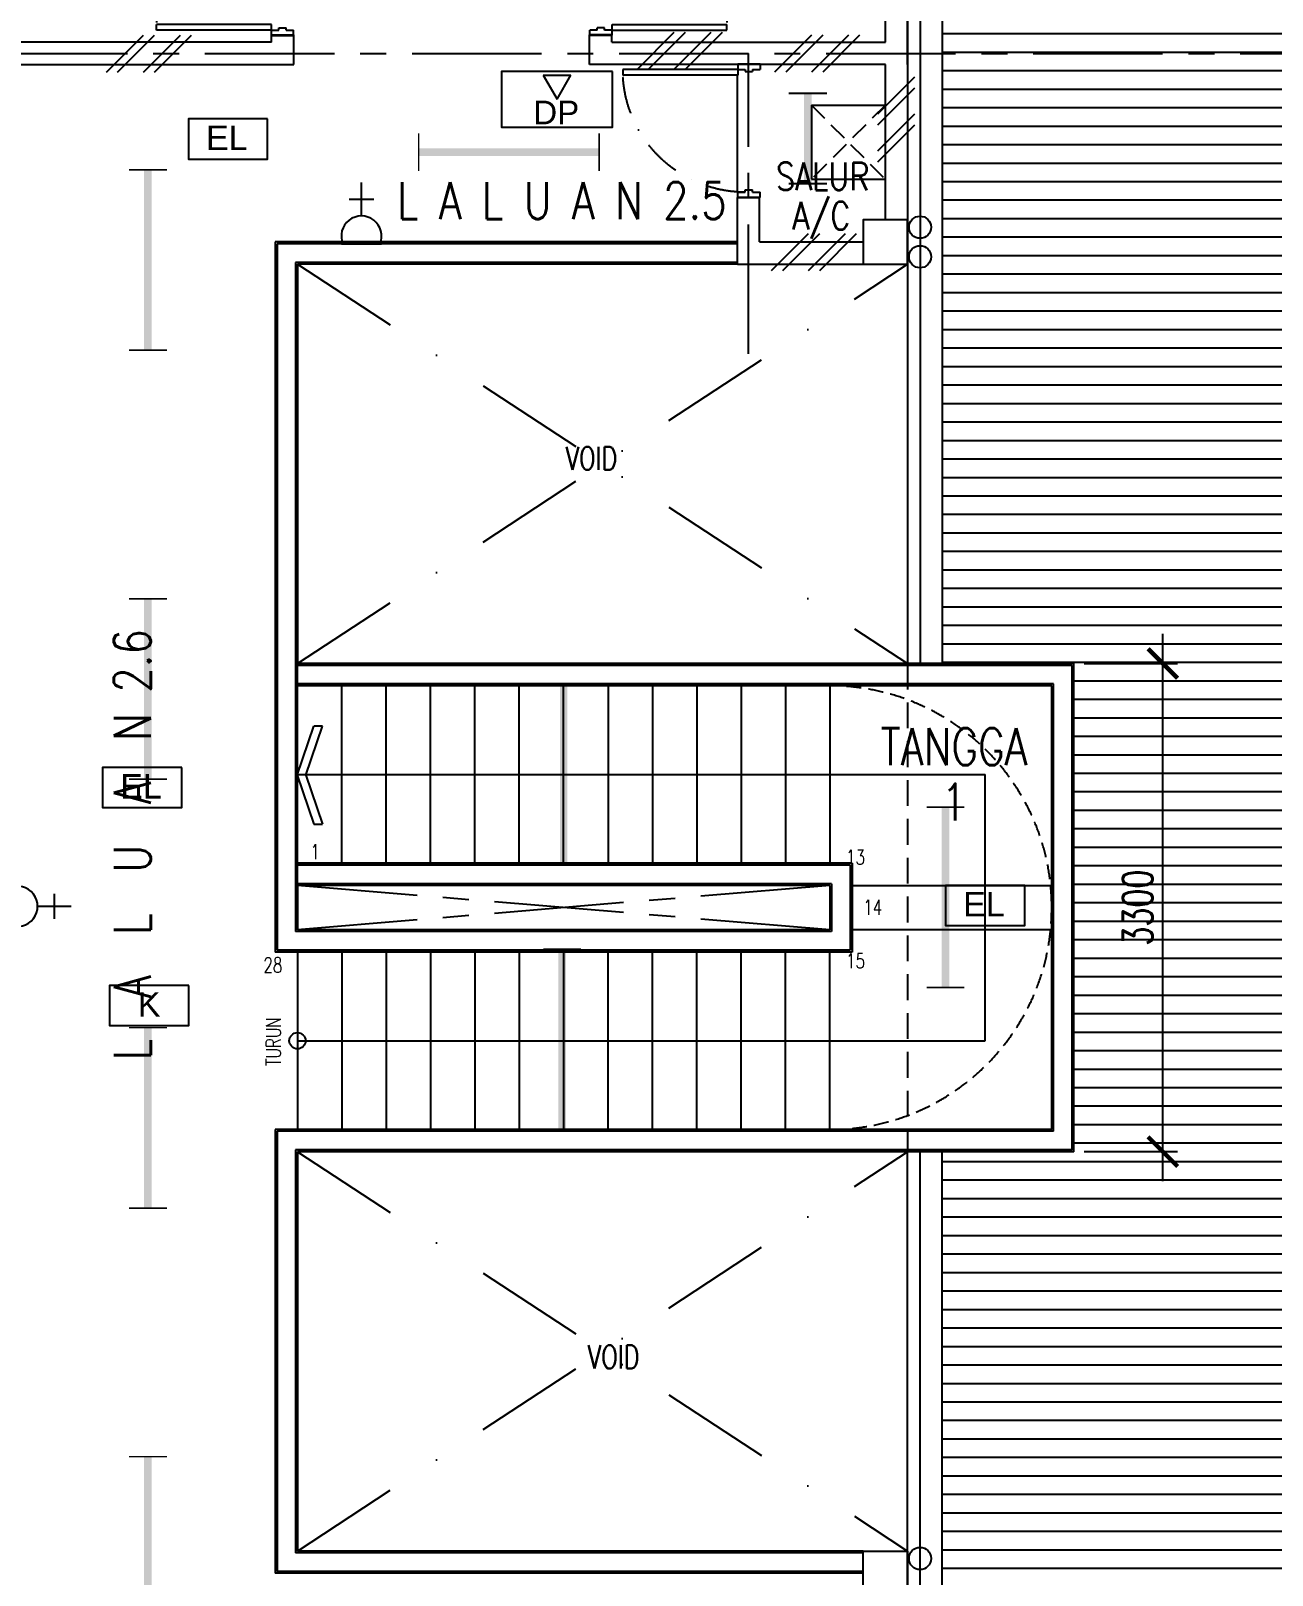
# Model space of a CAD drawing. Header units: inches. Extents: x -106706990 to 300603, y -86718466 to 1728185.
# Drawn here: x 155381 to 163773, y 30747 to 41187 of the extents above; entities that cross this region are included whole.
import ezdxf
from ezdxf.enums import TextEntityAlignment as Align

# ---------------------------------------------------------------- set-up
doc = ezdxf.new("R2010")
doc.units = ezdxf.units.IN
doc.header["$MEASUREMENT"] = 0
for name, pattern in [('CENTER', [2, 1.25, -0.25, 0.25, -0.25]), ('DASHDOT', [1, 0.5, -0.25, 0, -0.25]), ('DASHED2', [0.375, 0.25, -0.125]), ('HIDDEN', [0.375, 0.25, -0.125])]:
    doc.linetypes.add(name, pattern=pattern)
for name, color, linetype in [('A-ARR', 4, 'Continuous'), ('A-COLUMN', 3, 'Continuous'), ('A-DOOR', 9, 'Continuous'), ('A-DROP', 8, 'Continuous'), ('A-ELEV2', 1, 'Continuous'), ('A-FLR SYM', 13, 'Continuous'), ('A-GRID', 8, 'Continuous'), ('A-HATCH', 8, 'Continuous'), ('A-HIDDEN', 8, 'HIDDEN'), ('A-NOTE', 2, 'Continuous'), ('A-RAIL', 2, 'Continuous'), ('A-RFLINE', 3, 'Continuous'), ('A-ROOMSYM', 3, 'Continuous'), ('A-RWDP', 4, 'Continuous'), ('A-STAIR', 2, 'Continuous'), ('A-STAIRH', 8, 'HIDDEN'), ('A-SYM', 8, 'Continuous'), ('A-TXTBOMBA', 7, 'Continuous'), ('A-WALL', 1, 'Continuous'), ('A-WLH', 7, 'Continuous'), ('area', 3, 'Continuous'), ('CO_WALL', 252, 'Continuous'), ('ELECT', 6, 'Continuous'), ('elk_LAMPU', 6, 'Continuous'), ('Grid', 8, 'CENTER'), ('lamb(new)', 5, 'Continuous')]:
    doc.layers.add(name, color=color, linetype=linetype)
doc.layers.get('area').off()
doc.layers.get('elk_LAMPU').off()
doc.styles.add('arial', font='arial.ttf')
doc.styles.add('ROMANS', font='romans.shx', dxfattribs={"width": 0.75, "height": 200})
doc.styles.add('style1', font='romans.shx', dxfattribs={"height": 750})
doc.dimstyles.new('DIM 100', dxfattribs={"dimtxt": 200, "dimasz": 200, "dimexe": 100, "dimexo": 70, "dimgap": 70, "dimtad": 1, "dimtoh": 1, "dimdec": 0, "dimzin": 0, "dimdsep": 46, "dimtxsty": 'ROMANS', "dimblk": 'ARCHTICK', "dimcen": 0.09, "dimdle": 200, "dimclrd": 4, "dimclre": 4, "dimclrt": 2, "dimadec": 0, "dimazin": 0, "dimtfac": 1, "dimtdec": 0, "dimtmove": 1, "dimatfit": 3, "dimfxl": 1, "dimtzin": 0, "dimarcsym": 0})

# ---------------------------------------------------------------- blocks, each defined once
blk = doc.blocks.new('_ArchTick')
at = {"color": 0, "linetype": 'ByBlock', "const_width": 0.15}
blk.add_lwpolyline([(-0.5, -0.5), (0.5, 0.5)], dxfattribs=at)
blk = doc.blocks.new('*D590')
at = {"color": 4, "lineweight": -2, "transparency": 16777216}
for p, q in [((163034, 33410), (163034, 37110)), ((162503, 36910), (163134, 36910)), ((162503, 33610), (163134, 33610))]:
    blk.add_line(p, q, dxfattribs=at)
at = {"layer": 'DEFPOINTS', "color": 0, "transparency": 16777216}
for p in [(162433, 36910), (163034, 36910), (162433, 33610)]:
    blk.add_point(p, dxfattribs=at)
at = {"color": 4, "lineweight": -2, "transparency": 16777216, "xscale": 200, "yscale": 200, "zscale": 200}
for p, rotation in [((163034, 36910), 90), ((163034, 33610), 270)]:
    blk.add_blockref('_ArchTick', p, dxfattribs=dict(at, rotation=rotation))
at = {"color": 2, "transparency": 16777216, "insert": (162864, 35260), "char_height": 200, "attachment_point": 5, "rotation": 90, "style": 'ROMANS'}
blk.add_mtext('3300', dxfattribs=at)
blk = doc.blocks.new('A$C52B244CD')
at = {"layer": 'A-WLH', "color": 8}
for p, q in [((0, 0), (250, 250)), ((75, 0), (325, 250)), ((250, 0), (500, 250)), ((325, 0), (575, 250))]:
    blk.add_line(p, q, dxfattribs=at)
blk = doc.blocks.new('A$C49831240')
at = {"layer": 'A-WLH', "color": 8}
for p, q in [((250, 575), (0, 325)), ((250, 500), (0, 250)), ((250, 325), (0, 75)), ((250, 250), (0, 0))]:
    blk.add_line(p, q, dxfattribs=at)
blk = doc.blocks.new('A$C674C400B')
at = {"layer": 'A-DOOR', "color": 8}
for p, q in [((35, 150), (35, 927)), ((35, 927), (73, 927)), ((73, 150), (73, 927)), ((35, 150), (73, 150))]:
    blk.add_line(p, q, dxfattribs=at)
at = {"layer": 'A-DOOR', "color": 8, "linetype": 'Continuous'}
for p, q in [((0, 0), (0, 150)), ((0, 150), (0, 0)), ((0, 150), (35, 150)), ((0, 150), (0, 0)), ((0, 0), (0, 150)), ((0, 150), (0, 0)), ((0, 150), (0, 150)), ((0, 0), (0, 150)), ((0, 150), (0, 0)), ((0, 150), (0, 150)), ((35, 150), (35, 100)), ((900, 150), (865, 150)), ((865, 150), (865, 100)), ((900, 150), (900, 0)), ((900, 0), (900, 150)), ((900, 150), (900, 0)), ((900, 150), (900, 0)), ((900, 0), (900, 150)), ((900, 150), (900, 0)), ((900, 150), (900, 150)), ((900, 0), (900, 150)), ((900, 150), (900, 0)), ((900, 150), (900, 150)), ((35, 100), (50, 100)), ((35, 50), (50, 50)), ((35, 50), (35, 0)), ((50, 100), (50, 50)), ((865, 100), (850, 100)), ((850, 100), (850, 50)), ((865, 50), (850, 50)), ((865, 50), (865, 0)), ((0, 0), (35, 0)), ((0, 0), (0, 0)), ((0, 0), (0, 0)), ((900, 0), (865, 0)), ((900, 0), (900, 0)), ((900, 0), (900, 0))]:
    blk.add_line(p, q, dxfattribs=at)
at = {"layer": 'A-DOOR', "color": 8, "linetype": 'DASHDOT', "ltscale": 500}
blk.add_arc((35, 98), 830, 0.1381, 87.3759, dxfattribs=at)
blk = doc.blocks.new('YBS 118')
at = {"layer": 'lamb(new)'}
for p, q in [((86608002, -1196899), (86608002, -1196643)), ((86608612, -1196899), (86608612, -1196643))]:
    blk.add_line(p, q, dxfattribs=at)
for points, const_width in [([(86608002, -1196899), (86608002, -1196643)], 10.2), ([(86608612, -1196899), (86608612, -1196643)], 10.2), ([(86608612, -1196771), (86608002, -1196771)], 50.8)]:
    blk.add_lwpolyline(points, dxfattribs=dict(at, const_width=const_width))
blk = doc.blocks.new('YBC 136')
at = {"layer": 'lamb(new)'}
for points, const_width in [([(86612636, -1195077), (86612636, -1195333)], 10.2), ([(86613856, -1195077), (86613856, -1195333)], 10.2), ([(86612636, -1195205), (86613856, -1195205)], 50.8)]:
    blk.add_lwpolyline(points, dxfattribs=dict(at, const_width=const_width))
blk = doc.blocks.new('*U498')
at = {"layer": 'lamb(new)', "rotation": 90}
blk.add_blockref('YBC 136', (-1195205, -86613246, -4), dxfattribs=at)
blk = doc.blocks.new('*U499')
at = {"layer": 'area', "color": 0, "linetype": 'ByBlock', "lineweight": -2, "transparency": 16777216}
for p in [(0, 0), (0, -2900), (0, -5800), (0, -8700)]:
    blk.add_blockref('*U498', p, dxfattribs=at)
blk = doc.blocks.new('Elight')
at = {"layer": 'A-TXTBOMBA', "color": 6}
blk.add_lwpolyline([(86606267, -1196730), (86605731, -1196730), (86605731, -1197001), (86606267, -1197001)], close=True, dxfattribs=at)
at = {"layer": 'A-TXTBOMBA', "color": 6, "style": 'arial'}
blk.add_text('EL', height=164.8, dxfattribs=at).set_placement((86605850, -1196940))
blk = doc.blocks.new('EXITE')
at = {"layer": 'A-TXTBOMBA', "color": 3}
blk.add_lwpolyline([(86607836, -1196697), (86607300, -1196697), (86607300, -1196967), (86607836, -1196967)], close=True, dxfattribs=at)
at = {"layer": 'A-TXTBOMBA', "color": 3, "style": 'arial'}
blk.add_text('K', height=165, dxfattribs=at).set_placement((86607491, -1196907))
blk = doc.blocks.new('SOCKET(in)')
at = {"layer": 'ELECT', "color": 6}
for p, q in [((86605160, -1198079), (86605160, -1197854)), ((86605076, -1197967), (86605244, -1197967)), ((86605024, -1198269), (86605296, -1198269))]:
    blk.add_line(p, q, dxfattribs=at)
blk.add_arc((86605160, -1198216), 136, 336.9763, 203.0237, dxfattribs=at)

msp = doc.modelspace()

# ---------------------------------------------------------------- hatches: boundary and pattern name
at = {"layer": 'A-HATCH'}
h = msp.add_hatch(dxfattribs=at)
h.set_pattern_fill('ANSI31', color=8, scale=1000, angle=315)
h.set_pattern_definition([(0, (70178.48, -257331.38), (4e-14, 125), [])])
h.paths.add_polyline_path([(163857.8, 30459.7), (163857.8, 31059.7)], flags=16)
h.paths.add_polyline_path([(177622.8, 48449.7), (161542.8, 48449.7), (161542.8, 36909.7), (162432.8, 36909.7), (162432.8, 33609.7), (161542.8, 33609.7), (161542.8, 22069.7), (177622.8, 22069.7)])
h.paths.add_polyline_path([(163857.8, 40059.7), (163857.8, 39459.7)], flags=16)

# ---------------------------------------------------------------- linework, layer by layer
at = {"color": 8}
for p, q in [((161392.8, 48599.7), (161392.8, 36909.7)), ((161392.8, 21919.7), (161392.8, 33609.7))]:
    msp.add_line(p, q, dxfattribs=at)
at = {"layer": 'A-ARR', "color": 8}
for p, q in [((160657.8, 40684.7), (160657.8, 40184.7)), ((160657.8, 40684.7), (161157.8, 40684.7)), ((160657.8, 40184.7), (161157.8, 40184.7))]:
    msp.add_line(p, q, dxfattribs=at)
at = {"layer": 'A-COLUMN', "color": 8}
for points in [[(161307.8, 39909.7), (161007.8, 39909.7), (161007.8, 39609.7), (161307.8, 39609.7)], [(161007.8, 30909.7), (161307.8, 30909.7), (161307.8, 30609.7), (161007.8, 30609.7)]]:
    msp.add_lwpolyline(points, close=True, dxfattribs=at)
at = {"layer": 'A-DROP', "color": 8}
msp.add_line((160157.8, 40094.7), (160157.8, 40886.7), dxfattribs=at)
at = {"layer": 'A-ELEV2', "color": 8}
for p, q in [((161307.8, 48684.7), (161307.8, 36909.7)), ((160307.8, 39759.7), (161007.8, 39759.7)), ((160157.8, 39609.7), (161007.8, 39609.7)), ((161307.8, 21834.7), (161307.8, 33609.7))]:
    msp.add_line(p, q, dxfattribs=at)
at = {"layer": 'A-GRID', "color": 8, "linetype": 'DASHDOT', "ltscale": 1500}
for p, q in [((157182.8, 36909.7), (161307.8, 39609.7)), ((157182.8, 39609.7), (161307.8, 36909.7)), ((157182.8, 33609.7), (161307.8, 30909.7)), ((157182.8, 30909.7), (161307.8, 33609.7))]:
    msp.add_line(p, q, dxfattribs=at)
at = {"layer": 'A-HIDDEN', "color": 8, "linetype": 'HIDDEN', "ltscale": 500}
for p, q in [((160657.8, 40684.7), (161157.8, 40184.7)), ((161157.8, 40684.7), (160657.8, 40184.7))]:
    msp.add_line(p, q, dxfattribs=at)
at = {"layer": 'A-NOTE', "color": 8, "linetype": 'Continuous', "ltscale": 500}
for p, q in [((157181.4, 36155.8), (157294.2, 36486.8)), ((157239.1, 36155.8), (157351.8, 36486.8)), ((157351.8, 36486.8), (157294.2, 36486.8)), ((157181.4, 36155.8), (157294.2, 35824.8)), ((157182.8, 36159.7), (161832.8, 36159.7)), ((157239.1, 36155.8), (157351.8, 35824.8)), ((161832.8, 34359.7), (161832.8, 36159.7)), ((157294.2, 35824.8), (157351.8, 35824.8)), ((157182.8, 34359.7), (161832.8, 34359.7))]:
    msp.add_line(p, q, dxfattribs=at)
msp.add_circle((157182.8, 34359.7), 55, dxfattribs=at)
at = {"layer": 'A-RAIL', "color": 8}
for p, q in [((157044.8, 33747.7), (157044.8, 30771.7)), ((157170.8, 33621.7), (157170.8, 30897.7)), ((161007.8, 30897.7), (157170.8, 30897.7)), ((161007.8, 30771.7), (157044.8, 30771.7))]:
    msp.add_line(p, q, dxfattribs=at)
at = {"layer": 'A-RFLINE', "color": 8}
for p, q in [((161542.8, 48449.7), (161542.8, 36909.7)), ((161542.8, 22069.7), (161542.8, 33609.7))]:
    msp.add_line(p, q, dxfattribs=at)
at = {"layer": 'A-RWDP', "color": 8}
for centre in [(161392.8, 39859.7), (161392.8, 39659.7), (161392.8, 30859.7)]:
    msp.add_circle(centre, 75, dxfattribs=at)
at = {"layer": 'A-STAIR', "color": 8}
for p, q in [((160157.8, 39747.7), (157044.8, 39747.7)), ((157044.8, 39747.7), (157044.8, 34971.7)), ((157170.8, 39621.7), (157170.8, 35097.7)), ((160157.8, 39621.7), (157170.8, 39621.7)), ((162420.8, 36897.7), (157182.8, 36897.7)), ((162420.8, 33621.7), (162420.8, 36897.7)), ((162294.8, 36771.7), (157182.8, 36771.7)), ((157482.8, 35559.7), (157482.8, 36759.7)), ((157782.8, 35559.7), (157782.8, 36759.7)), ((158082.8, 35559.7), (158082.8, 36759.7)), ((158382.8, 35559.7), (158382.8, 36759.7)), ((158682.8, 35559.7), (158682.8, 36759.7)), ((158982.8, 35559.7), (158982.8, 36759.7)), ((159282.8, 36759.7), (159282.8, 35559.7)), ((159582.8, 36759.7), (159582.8, 35559.7)), ((159882.8, 36759.7), (159882.8, 35559.7)), ((160182.8, 36759.7), (160182.8, 35559.7)), ((160482.8, 36759.7), (160482.8, 35559.7)), ((160782.8, 36759.7), (160782.8, 35559.7)), ((162294.8, 33747.7), (162294.8, 36771.7)), ((160920.8, 35547.7), (157182.8, 35547.7)), ((160920.8, 35547.7), (160920.8, 34971.7)), ((160794.8, 35421.7), (157182.8, 35421.7)), ((160794.8, 35421.7), (160794.8, 35097.7)), ((160932.8, 35409.7), (162282.8, 35409.7)), ((160794.8, 35097.7), (157170.8, 35097.7)), ((160932.8, 35112.2), (162282.8, 35112.2)), ((160920.8, 34971.7), (157044.8, 34971.7)), ((157182.8, 34959.7), (157182.8, 33759.7)), ((157482.8, 34959.7), (157482.8, 33759.7)), ((157782.8, 34959.7), (157782.8, 33759.7)), ((158082.8, 34959.7), (158082.8, 33759.7)), ((158382.8, 34959.7), (158382.8, 33759.7)), ((158682.8, 34959.7), (158682.8, 33759.7)), ((158982.8, 34959.7), (158982.8, 33759.7)), ((159282.8, 33759.7), (159282.8, 34959.7)), ((159582.8, 33759.7), (159582.8, 34959.7)), ((159882.8, 33759.7), (159882.8, 34959.7)), ((160182.8, 33759.7), (160182.8, 34959.7)), ((160482.8, 33759.7), (160482.8, 34959.7)), ((160782.8, 33759.7), (160782.8, 34959.7)), ((162294.8, 33747.7), (157044.8, 33747.7)), ((162420.8, 33621.7), (157170.8, 33621.7))]:
    msp.add_line(p, q, dxfattribs=at)
at = {"layer": 'A-STAIRH', "color": 8, "linetype": 'DASHED2', "ltscale": 700}
msp.add_line((161307.8, 36909.7), (161307.8, 33609.7), dxfattribs=at)
at = {"layer": 'A-STAIRH', "color": 8, "linetype": 'DASHED2', "ltscale": 400}
msp.add_arc((160782.8, 35259.7), 1500, 270, 90, dxfattribs=at)
at = {"layer": 'A-TXTBOMBA', "color": 8}
for p, q in [((158843.7, 40887.5), (158939.4, 40724.4)), ((158843.7, 40887.5), (159032.1, 40887.5)), ((158939.4, 40724.4), (159032.1, 40887.5))]:
    msp.add_line(p, q, dxfattribs=at)
msp.add_lwpolyline([(159312.9, 40913.2), (158562.9, 40913.2), (158562.9, 40535.3), (159312.9, 40535.3)], close=True, dxfattribs=at)
at = {"layer": 'A-WALL', "color": 8}
for p, q in [((161157.8, 41109.7), (161157.8, 41334.7)), ((161307.8, 40959.7), (161307.8, 41334.7)), ((157007.8, 41109.7), (157007.8, 41159.7)), ((157007.8, 41159.7), (157157.8, 41159.7)), ((157157.8, 40959.7), (157157.8, 41159.7)), ((159157.8, 40959.7), (159157.8, 41159.7)), ((159307.8, 41159.7), (159157.8, 41159.7)), ((159307.8, 41109.7), (159307.8, 41159.7)), ((157007.8, 41109.7), (155232.8, 41109.7)), ((159307.8, 41109.7), (161157.8, 41109.7)), ((155232.8, 40959.7), (157157.8, 40959.7)), ((160157.8, 40959.7), (159157.8, 40959.7)), ((161157.8, 40959.7), (160307.8, 40959.7)), ((161157.8, 39909.7), (161157.8, 40959.7)), ((160157.8, 39609.7), (160157.8, 40059.7)), ((160307.8, 39759.7), (160307.8, 40059.7))]:
    msp.add_line(p, q, dxfattribs=at)
at = {"layer": 'CO_WALL', "color": 8}
for p, q in [((161307.8, 41109.7), (161307.8, 39909.7)), ((160157.8, 39759.7), (157032.8, 39759.7)), ((157032.8, 39759.7), (157032.8, 34959.7)), ((157182.8, 39609.7), (157182.8, 36909.7)), ((160157.8, 39609.7), (157182.8, 39609.7)), ((162432.8, 36909.7), (157182.8, 36909.7)), ((157182.8, 35409.7), (157182.8, 36909.7)), ((162432.8, 33609.7), (162432.8, 36909.7)), ((162282.8, 36759.7), (157182.8, 36759.7)), ((162282.8, 33759.7), (162282.8, 36759.7)), ((160932.8, 35559.7), (157182.8, 35559.7)), ((160932.8, 35559.7), (160932.8, 34959.7)), ((160782.8, 35409.7), (157182.8, 35409.7)), ((157182.8, 35409.7), (157182.8, 35109.7)), ((160782.8, 35409.7), (160782.8, 35109.7)), ((160782.8, 35109.7), (157182.8, 35109.7)), ((160932.8, 34959.7), (157032.8, 34959.7)), ((157032.8, 33759.7), (157032.8, 30759.7)), ((162282.8, 33759.7), (157032.8, 33759.7)), ((157182.8, 33609.7), (157182.8, 30909.7)), ((162432.8, 33609.7), (157182.8, 33609.7)), ((161007.8, 30909.7), (157182.8, 30909.7)), ((161307.8, 29409.7), (161307.8, 30909.7)), ((161007.8, 30759.7), (157032.8, 30759.7))]:
    msp.add_line(p, q, dxfattribs=at)
at = {"layer": 'Grid', "color": 8, "ltscale": 700}
for p, q in [((155157.8, 41034.7), (180807.6, 41034.7)), ((160232.8, 39002.9), (160232.8, 41034.7)), ((160782.8, 35409.7), (157182.8, 35109.7)), ((160782.8, 35109.7), (157182.8, 35409.7))]:
    msp.add_line(p, q, dxfattribs=at)

# ---------------------------------------------------------------- block references
at = {"layer": 'A-DOOR', "color": 8, "rotation": 90}
msp.add_blockref('A$C674C400B', (157156.5, 41156.6), dxfattribs=at)
at = {"layer": 'A-DOOR', "color": 8, "xscale": -1}
for p, rotation in [((159159.9, 41157.3), 270), ((160310.4, 40961.3), 90)]:
    msp.add_blockref('A$C674C400B', p, dxfattribs=dict(at, rotation=rotation))
at = {"layer": 'A-WLH', "color": 8}
for name, p in [('A$C52B244CD', (155891.7, 40908.7)), ('A$C52B244CD', (159481.1, 40929.2)), ('A$C52B244CD', (160411.4, 40911.1)), ('A$C49831240', (161105.4, 40299.4)), ('A$C52B244CD', (160388.8, 39566.3))]:
    msp.add_blockref(name, p, dxfattribs=at)
at = {"layer": 'area'}
for name, p in [('Elight', (-86449285.5, 1237321.6)), ('*U499', (156171.9, 39637.9, 4.3)), ('Elight', (-86449865.1, 1232937.4)), ('Elight', (-86444166.2, 1232140.1)), ('EXITE', (-86451387.6, 1231429.6))]:
    msp.add_blockref(name, p, dxfattribs=at)
at = {"layer": 'elk_LAMPU', "color": 0, "linetype": 'DASHED2', "lineweight": 18}
msp.add_blockref('SOCKET(in)', (-86447544.3, 1238015.7), dxfattribs=at)
at = {"layer": 'elk_LAMPU', "color": 0, "linetype": 'DASHED2', "lineweight": 18, "rotation": 270}
msp.add_blockref('SOCKET(in)', (1353506.1, 86640428.7), dxfattribs=at)
at = {"layer": 'lamb(new)', "rotation": 90}
for name, p in [('YBS 118', (-1036137.2, -86567849)), ('YBC 136', (-1036222.3, -86577086.1)), ('YBC 136', (-1033640.5, -86577916.6)), ('YBC 136', (-1036232.3, -86578876.1))]:
    msp.add_blockref(name, p, dxfattribs=at)
at = {"layer": 'lamb(new)'}
msp.add_blockref('YBC 136', (-86454633.1, 1235571.7), dxfattribs=at)

# ---------------------------------------------------------------- texts
at = {"layer": 'A-FLR SYM', "color": 8, "style": 'ROMANS', "width": 0.75}
for p in [(159170.8, 38218.4), (159320.8, 32143.5)]:
    msp.add_text('VOID', height=157.5, dxfattribs=at).set_placement(p, align=Align.CENTER)
at = {"layer": 'A-NOTE', "color": 8, "linetype": 'Continuous', "ltscale": 500, "style": 'ROMANS', "width": 0.75}
msp.add_text('TURUN', height=100, rotation=90, dxfattribs=at).set_placement((157071.3, 34188.5))
at = {"layer": 'A-ROOMSYM', "color": 8, "style": 'style1', "width": 0.8}
for s, height, p in [('SALUR', 187.5, (160734, 40109.4)), ('L A L U A N 2.5', 250, (158970, 39915.1)), ('A/C', 187.5, (160724.8, 39843.1)), ('TANGGA', 250, (161622.2, 36222.4)), ('1', 250, (161622.2, 35848.2))]:
    msp.add_text(s, height=height, dxfattribs=at).set_placement(p, align=Align.CENTER)
msp.add_text('L  A  L  U  A  N 2.6', height=250, rotation=90, dxfattribs=at).set_placement((156191.5, 35684.5), align=Align.CENTER)
at = {"layer": 'A-SYM', "color": 8, "linetype": 'HIDDEN', "ltscale": 500, "style": 'ROMANS', "width": 0.75}
for s, p in [('1', (157269.8, 35587.8)), ('13', (160891.9, 35550.5)), ('14', (161008, 35211.5)), ('28', (156952.7, 34821.9)), ('15', (160891.9, 34849.7))]:
    msp.add_text(s, height=100, dxfattribs=at).set_placement(p)
at = {"layer": 'A-TXTBOMBA', "color": 8, "style": 'arial'}
msp.add_text('DP', height=160, dxfattribs=at).set_placement((158777.7, 40555.3))

# ---------------------------------------------------------------- dimensions: what is measured, and where the dimension line sits
at = {"color": 8}
dim = msp.add_linear_dim(base=(163033.9, 36909.7), p1=(162432.8, 33609.7), p2=(162432.8, 36909.7), angle=90, dimstyle='DIM 100', override={"dimfxl": 200, "dimarcsym": 1}, dxfattribs=at)
dim.commit()
dim.dimension.update_dxf_attribs({"geometry": '*D590', "text_midpoint": (162863.9, 35259.7)})

doc.saveas('drawing.dxf')
